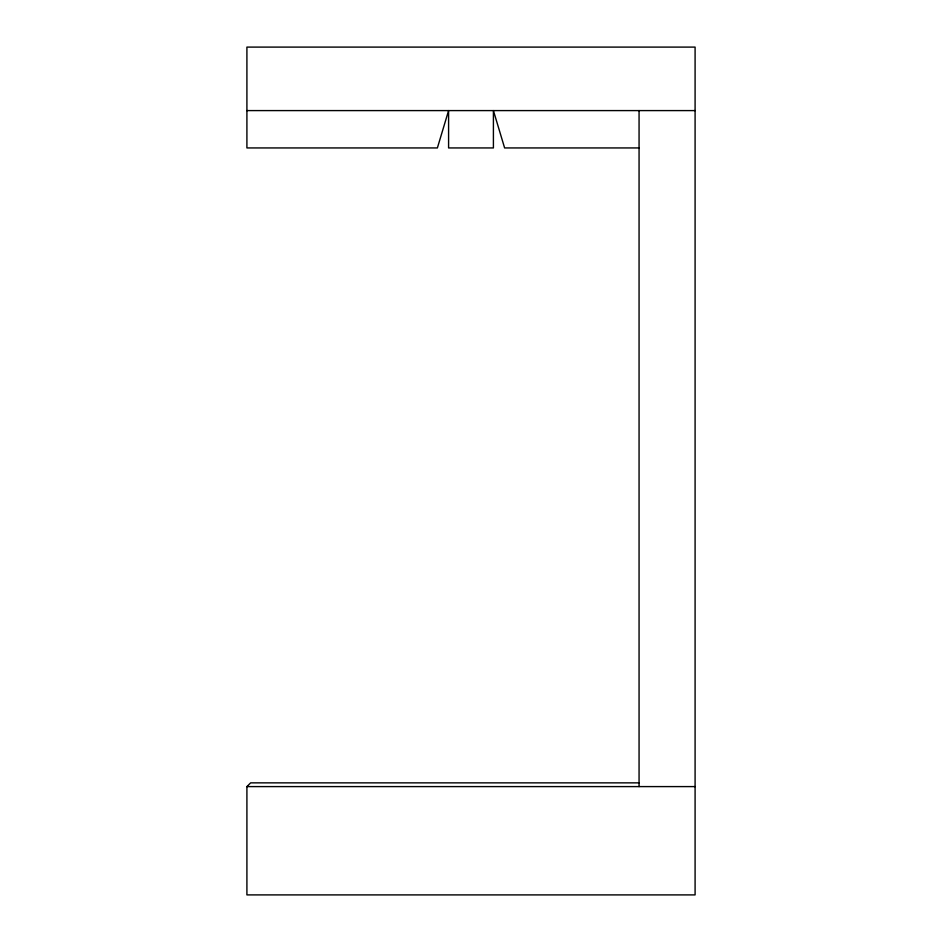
<?xml version="1.0" encoding="UTF-8"?>
<svg xmlns="http://www.w3.org/2000/svg" width="942" height="942" viewBox="0 0 942 942"><rect width="100%" height="100%" fill="white"/><g stroke="black" fill="none" stroke-linecap="round" stroke-linejoin="round"><path stroke-width="1.41" d="M639.065 147.941L504.618 147.941L493.408 110.591L493.408 147.941L448.592 147.941L448.592 110.591L437.382 147.941L246.91 147.941L246.91 47.1L695.09 47.1L695.09 894.9L246.91 894.9L246.91 786.594L250.643 782.861L639.065 782.861M246.91 110.591L695.09 110.591M246.91 786.594L695.09 786.594M639.065 110.591L639.065 786.594"/></g></svg>
